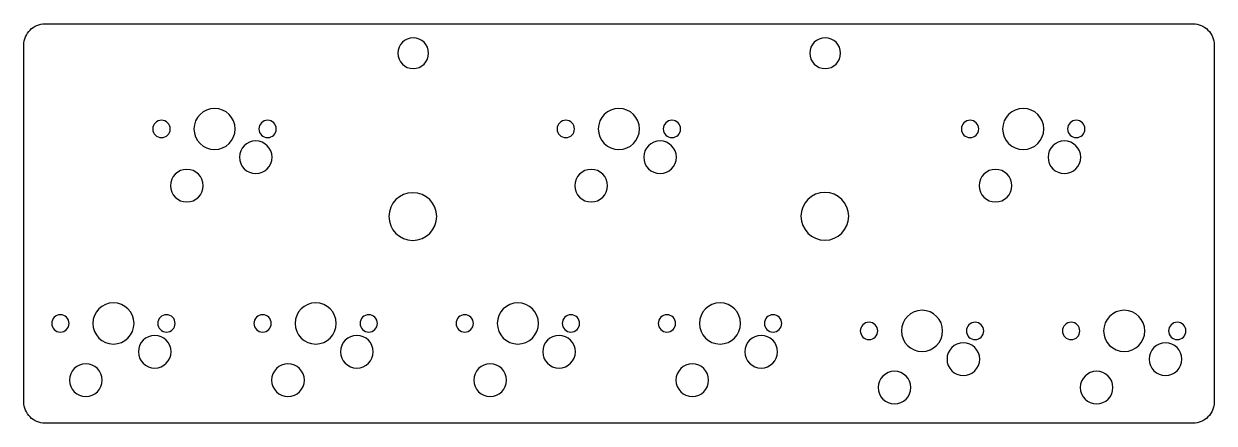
# Model space of a CAD drawing. Header units: millimetres. Extents: x 2 to 114, y -41 to -3.
import ezdxf

# ---------------------------------------------------------------- set-up
doc = ezdxf.new("R2010")
doc.units = ezdxf.units.MM
doc.layers.get('0').update_dxf_attribs({"linetype": 'CONTINUOUS'})

msp = doc.modelspace()

# ---------------------------------------------------------------- linework, layer by layer
msp.add_lwpolyline([(112.2, -3.03, -0.414214), (114.2, -5.03), (114.2, -38.71, -0.414214), (112.2, -40.71), (4.03, -40.71, -0.414214), (2.03, -38.71), (2.03, -5.03, -0.414214), (4.03, -3.03)], format="xyb", close=True)
at = {"extrusion": (0, 0, -1)}
for centre, radius in [((-38.72, -5.8), 1.45), ((-77.54, -5.8), 1.45), ((-20, -12.95), 1.94), ((-58.1, -12.95), 1.94), ((-96.2, -12.95), 1.94), ((-15, -12.95), 0.818), ((-25, -12.95), 0.818), ((-53.1, -12.95), 0.818), ((-63.1, -12.95), 0.818), ((-91.2, -12.95), 0.818), ((-101.2, -12.95), 0.818), ((-23.88, -15.62), 1.54), ((-61.98, -15.62), 1.54), ((-100.08, -15.62), 1.54), ((-17.39, -18.3), 1.54), ((-55.49, -18.3), 1.54), ((-93.59, -18.3), 1.54), ((-38.68, -21.21), 2.25), ((-77.51, -21.19), 2.25), ((-10.47, -31.3), 1.94), ((-29.53, -31.3), 1.94), ((-48.58, -31.3), 1.94), ((-67.63, -31.3), 1.94), ((-86.67, -32), 1.94), ((-105.72, -32), 1.94), ((-5.47, -31.3), 0.818), ((-15.47, -31.3), 0.818), ((-24.53, -31.3), 0.818), ((-34.53, -31.3), 0.818), ((-43.58, -31.3), 0.818), ((-53.58, -31.3), 0.818), ((-62.63, -31.3), 0.818), ((-72.63, -31.3), 0.818), ((-81.67, -32), 0.818), ((-91.67, -32), 0.818), ((-100.72, -32), 0.818), ((-110.72, -32), 0.818), ((-14.36, -33.97), 1.54), ((-33.41, -33.97), 1.54), ((-52.46, -33.97), 1.54), ((-71.51, -33.97), 1.54), ((-90.56, -34.67), 1.54), ((-109.61, -34.67), 1.54), ((-7.87, -36.65), 1.54), ((-26.92, -36.65), 1.54), ((-45.97, -36.65), 1.54), ((-65.02, -36.65), 1.54), ((-84.07, -37.35), 1.54), ((-103.12, -37.35), 1.54)]:
    msp.add_circle(centre, radius, dxfattribs=at)

doc.saveas('drawing.dxf')
